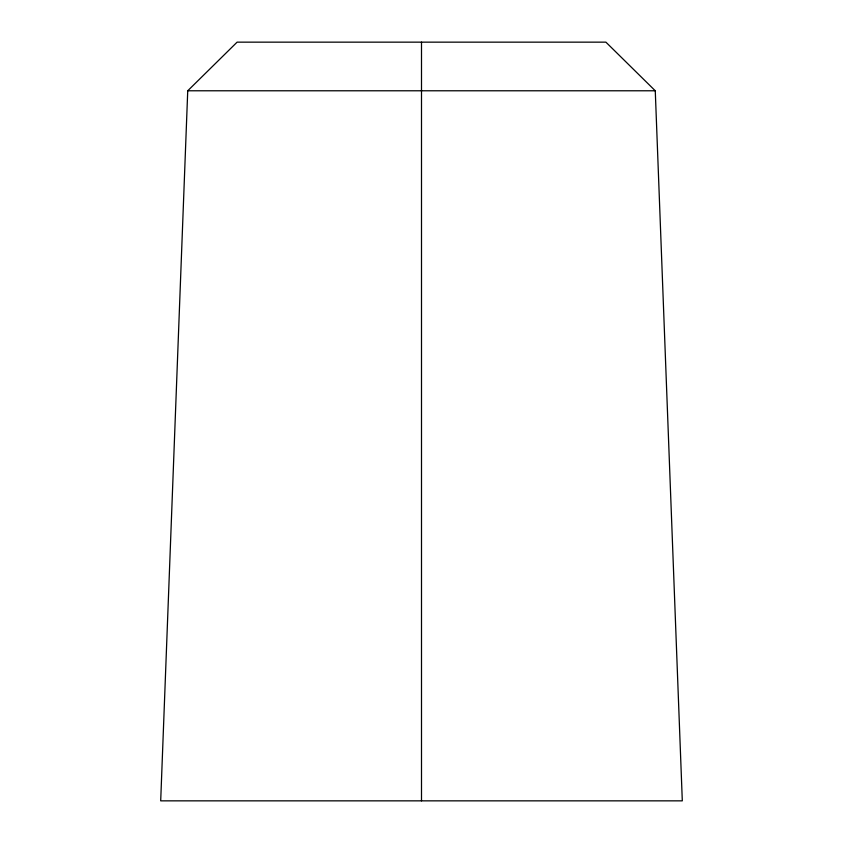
<?xml version="1.0" encoding="UTF-8"?>
<svg xmlns="http://www.w3.org/2000/svg" width="843" height="843" viewBox="0 0 843 843"><rect width="100%" height="100%" fill="white"/><g stroke="black" fill="none" stroke-linecap="round" stroke-linejoin="round"><path stroke-width="1.26" d="M187.736 90.781L160.697 800.85L682.303 800.85L655.264 90.781L605.896 42.15L237.104 42.15L187.736 90.781L655.264 90.781M421.5 42.15L421.5 800.85"/></g></svg>
